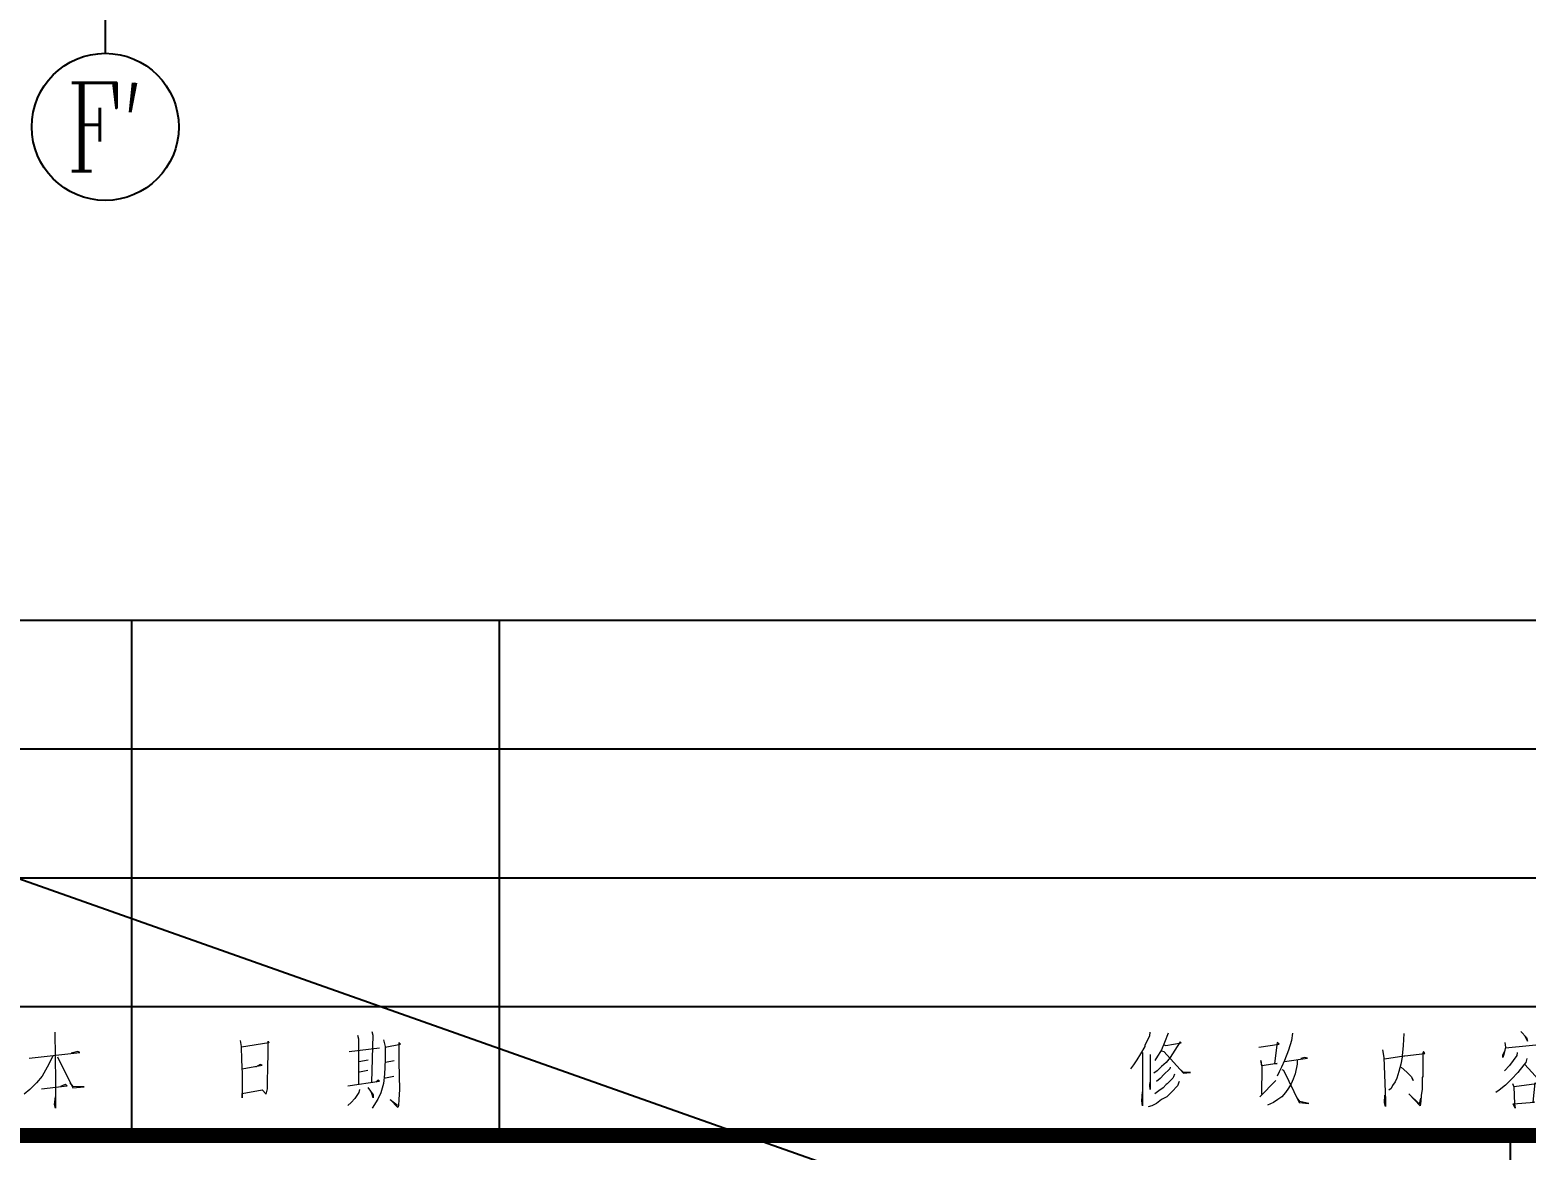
# Model space of a CAD drawing. Extents: x 238398 to 585159, y -66832 to 191977.
# Drawn here: x 515080 to 523220, y -32199 to -26108 of the extents above; entities that cross this region are included whole.
import ezdxf
from ezdxf.enums import TextEntityAlignment as Align

# ---------------------------------------------------------------- set-up
doc = ezdxf.new("R2010")
doc.units = 0
doc.header["$LTSCALE"] = 1000
doc.header["$MEASUREMENT"] = 0
doc.layers.get('0').update_dxf_attribs({"color": 8})
for name, color, linetype in [('-人员定位', 6, 'Continuous'), ('AXIS', 8, 'Continuous'), ('AXIS_TEXT', 8, 'Continuous'), ('Version', 8, 'Continuous')]:
    doc.layers.add(name, color=color, linetype=linetype)
doc.styles.add('_TCH_AXIS', font='complex.shx', dxfattribs={"bigfont": 'gbcbig.shx'})
doc.styles.add('TK', font='GEDITXT.SHX', dxfattribs={"width": 0.85, "height": 3.5, "bigfont": 'hztxt1.shx'})

# ---------------------------------------------------------------- blocks, each defined once
blk = doc.blocks.new('GEDI_TQ_2012')
at = {"color": 2}
blk.add_line((-90, 0), (-90, 40), dxfattribs=at)
at = {"color": 2, "const_width": 0.8}
blk.add_lwpolyline([(-180, 40), (0, 40)], dxfattribs=at)
blk = doc.blocks.new('GEDI_Version_2012')
at = {"layer": 'Version', "color": 2}
for p, q in [((0, 28), (-180, 28)), ((-165, 0), (-165, 28)), ((-145, 0), (-145, 28)), ((0, 21), (-180, 21)), ((0, 14), (-180, 14)), ((0, 7), (-180, 7)), ((0, 0), (-180, 0))]:
    blk.add_line(p, q, dxfattribs=at)
at = {"layer": 'Version', "color": 7, "lineweight": 0}
for points in [[(-169.19, 5.624), (-169.16, 2.931), (-169.16, 1.487), (-169.22, 1.681), (-169.16, 2.108)], [(-159.112, 5.163), (-159.052, 4.834), (-159.029, 4.115), (-158.999, 3.36), (-158.999, 3.262), (-158.999, 2.739), (-158.999, 2.05), (-158.999, 2.275), (-157.915, 2.477), (-157.69, 2.245), (-157.63, 2.537), (-157.63, 2.933), (-157.608, 3.689), (-157.578, 4.474), (-157.578, 5.133), (-157.548, 5.036), (-159.029, 4.804)], [(-152.729, 5.462), (-152.669, 5.26), (-152.669, 2.806)], [(-151.951, 5.657), (-151.891, 5.462), (-151.973, 2.903)], [(-151.307, 5.2), (-151.225, 4.834), (-151.225, 4.115), (-151.255, 3.33), (-151.307, 2.836), (-151.449, 2.312), (-151.614, 1.983), (-151.921, 1.489)], [(-151.225, 4.804), (-150.387, 4.968), (-150.469, 5.066), (-150.469, 4.048), (-150.469, 3.981), (-150.447, 2.507), (-150.469, 1.953), (-150.499, 1.624), (-150.529, 1.527), (-150.948, 1.953), (-150.552, 1.654)], [(-109.618, 5.624), (-109.64, 5.422), (-109.895, 4.898), (-109.895, 4.831), (-110.119, 4.442), (-110.314, 4.113), (-110.508, 3.851), (-110.673, 3.619)], [(-108.862, 4.936), (-108.75, 4.898), (-107.912, 5.033), (-107.972, 5.093), (-108.249, 4.636), (-108.503, 4.24), (-108.72, 3.978), (-108.975, 3.754), (-109.221, 3.522), (-109.394, 3.387)], [(-108.615, 5.557), (-108.81, 5.063), (-108.975, 4.666), (-109.169, 4.375), (-109.199, 4.307), (-109.334, 4.083)], [(-103.686, 4.801), (-102.571, 4.966), (-102.684, 5.063), (-102.826, 3.918), (-102.684, 3.918), (-103.521, 3.784), (-103.574, 4.083), (-103.521, 3.716), (-103.544, 2.242)], [(-101.846, 5.557), (-101.905, 5.16), (-102.07, 4.636), (-102.294, 4.083), (-102.459, 3.716), (-102.571, 3.454), (-102.684, 3.23)], [(-95.794, 5.543), (-95.824, 4.892), (-95.877, 4.331), (-95.877, 4.264), (-95.959, 3.875), (-96.071, 3.478), (-96.183, 3.119), (-96.266, 2.925), (-96.408, 2.723), (-96.49, 2.558), (-96.602, 2.461)], [(-90.296, 5.063), (-90.266, 4.801), (-90.296, 4.636), (-90.349, 4.405), (-90.408, 4.24), (-90.408, 4.375), (-90.296, 4.607)], [(-90.266, 4.771), (-87.872, 4.996), (-87.954, 5.063), (-88.343, 4.442)], [(-89.428, 5.654), (-89.122, 5.325), (-89.069, 5.13), (-89.211, 5.422)], [(-169.302, 4.307), (-169.609, 3.716), (-169.886, 3.23), (-170.193, 2.863), (-170.559, 2.504), (-170.866, 2.242)], [(-170.582, 4.21), (-167.828, 4.509), (-167.941, 4.569), (-168.3, 4.472)], [(-169.055, 4.277), (-168.217, 2.601), (-167.604, 2.639), (-168.188, 2.669), (-168.352, 2.863)], [(-153.178, 4.572), (-151.532, 4.774)], [(-152.647, 4.018), (-152.145, 4.115)], [(-151.195, 3.981), (-150.724, 4.085)], [(-110.007, 4.509), (-110.007, 1.621), (-110.059, 1.883), (-110.007, 2.377)], [(-109.588, 4.405), (-109.588, 2.504), (-109.618, 2.736), (-109.588, 2.901)], [(-108.975, 4.607), (-108.862, 4.569), (-107.777, 3.387), (-107.411, 3.424), (-107.777, 3.424), (-107.912, 3.552)], [(-101.599, 4.083), (-101.599, 3.881), (-101.711, 3.357), (-101.823, 3.065), (-101.928, 2.803), (-102.07, 2.571), (-102.235, 2.34), (-102.429, 2.108), (-102.654, 1.95), (-102.878, 1.786), (-103.043, 1.719), (-103.215, 1.651)], [(-102.294, 4.015), (-101.037, 4.21), (-101.18, 4.24), (-101.404, 4.18)], [(-96.961, 4.66), (-96.879, 4.234), (-96.797, 1.907), (-96.797, 1.578), (-96.849, 1.772), (-96.827, 2.199)], [(-96.849, 4.167), (-95.794, 4.331), (-95.742, 4.331), (-94.649, 4.466), (-94.732, 4.563), (-94.762, 4.496), (-94.762, 3.807), (-94.762, 3.216), (-94.792, 3.149), (-94.792, 2.595), (-94.792, 2.528), (-94.844, 2.169), (-94.874, 1.87), (-94.904, 1.608), (-95.517, 2.266), (-94.934, 1.705), (-94.874, 2.034)], [(-89.099, 4.18), (-89.152, 3.978), (-89.264, 3.851), (-89.6, 3.424), (-89.93, 3.065), (-90.266, 2.736), (-90.603, 2.474), (-90.798, 2.34)], [(-89.623, 4.509), (-89.653, 4.345), (-90.042, 3.813), (-90.326, 3.522)], [(-158.999, 3.622), (-157.915, 3.816), (-158.027, 3.853), (-158.274, 3.719)], [(-152.617, 3.457), (-152.168, 3.554)], [(-108.279, 3.327), (-108.331, 3.192), (-108.361, 3.125), (-108.668, 2.803), (-108.72, 2.766), (-108.892, 2.601), (-109.117, 2.437), (-109.334, 2.272)], [(-108.503, 3.716), (-108.526, 3.619), (-108.556, 3.589), (-108.832, 3.327), (-109.057, 3.095), (-109.251, 2.931)], [(-102.429, 3.589), (-102.347, 3.552), (-101.486, 1.786), (-100.955, 1.748), (-101.456, 1.846), (-101.599, 2.048)], [(-95.936, 3.71), (-95.63, 3.448), (-95.375, 3.186), (-95.293, 2.984), (-95.345, 3.119)], [(-89.234, 3.881), (-88.815, 3.424), (-88.373, 2.931), (-88.037, 2.601), (-87.535, 2.639), (-88.067, 2.669), (-88.291, 2.863)], [(-169.916, 2.534), (-168.524, 2.699), (-168.636, 2.766), (-168.883, 2.669)], [(-153.26, 2.701), (-151.532, 2.963), (-151.614, 3.001), (-151.726, 2.903)], [(-152.617, 2.507), (-152.647, 2.342), (-152.871, 2.013), (-153.066, 1.788), (-153.26, 1.624)], [(-152.168, 2.604), (-151.868, 2.215), (-151.868, 2.05), (-151.973, 2.342)], [(-151.255, 3.128), (-151.195, 3.128), (-150.754, 3.232)], [(-108.024, 2.931), (-108.114, 2.699), (-108.413, 2.377), (-108.698, 2.108), (-108.975, 1.95), (-109.251, 1.748), (-109.506, 1.621), (-109.7, 1.554)], [(-103.634, 2.108), (-102.766, 2.998)], [(-89.877, 2.833), (-89.817, 2.639), (-89.765, 1.719), (-89.735, 1.487), (-89.847, 1.719), (-88.68, 1.816), (-88.762, 1.816), (-88.65, 2.863), (-88.568, 2.803), (-89.795, 2.639)]]:
    blk.add_lwpolyline(points, dxfattribs=at)
blk = doc.blocks.new('CEEC_TK_A1')
for name, p in [('GEDI_Version_2012', (831, 50)), ('GEDI_TQ_2012', (831, 10))]:
    blk.add_blockref(name, p)
at = {"style": 'TK', "width": 0.85}
for tag, height, p in [('PROJECTNAME', 4.75, (776, 44)), ('PHASE', 4, (818, 44)), ('DRAWINGNAME', 4.75, (786, 31))]:
    blk.add_attdef(tag, text='', height=height, dxfattribs=at).set_placement(p, align=Align.MIDDLE_CENTER)
for tag, p, height in [('APPROVE', (663, 32.75), 3.5), ('DESIGN', (708, 32.75), 3.5), ('REVIEW1', (663, 25.75), 3.5), ('DRAW', (708, 25.75), 3.5), ('REVIEW2', (663, 18.75), 3.5), ('PROPORTION', (708, 18.75), 3.5), ('DRAWINGNUMBER', (758, 18.5), 4), ('CHECK', (663, 11.75), 3.5), ('DATE', (708, 11.75), 3.5), ('VERSION', (824, 11.75), 3.5)]:
    blk.add_attdef(tag, p, '', height=height, dxfattribs=at)

msp = doc.modelspace()

# ---------------------------------------------------------------- linework, layer by layer
at = {"layer": '-人员定位'}
msp.add_line((364934.5, 22280.2), (533134.5, -37119.8), dxfattribs=at)
at = {"layer": 'AXIS'}
msp.add_line((515489.5, -22949.2), (515489.5, -26235.3), dxfattribs=at)
msp.add_circle((515489.5, -26635.3), 400, dxfattribs=at)

# ---------------------------------------------------------------- block references
at = {"xscale": 100, "yscale": 100, "zscale": 100}
msp.add_blockref('CEEC_TK_A1', (449034.5, -37119.8), dxfattribs=at)

# ---------------------------------------------------------------- texts
at = {"layer": 'AXIS_TEXT', "style": '_TCH_AXIS', "width": 0.84}
msp.add_text("F'", height=480.46, dxfattribs=at).set_placement((515278.1, -26875.6), (515700.9, -26875.6), align=Align.FIT)

doc.saveas('drawing.dxf')
